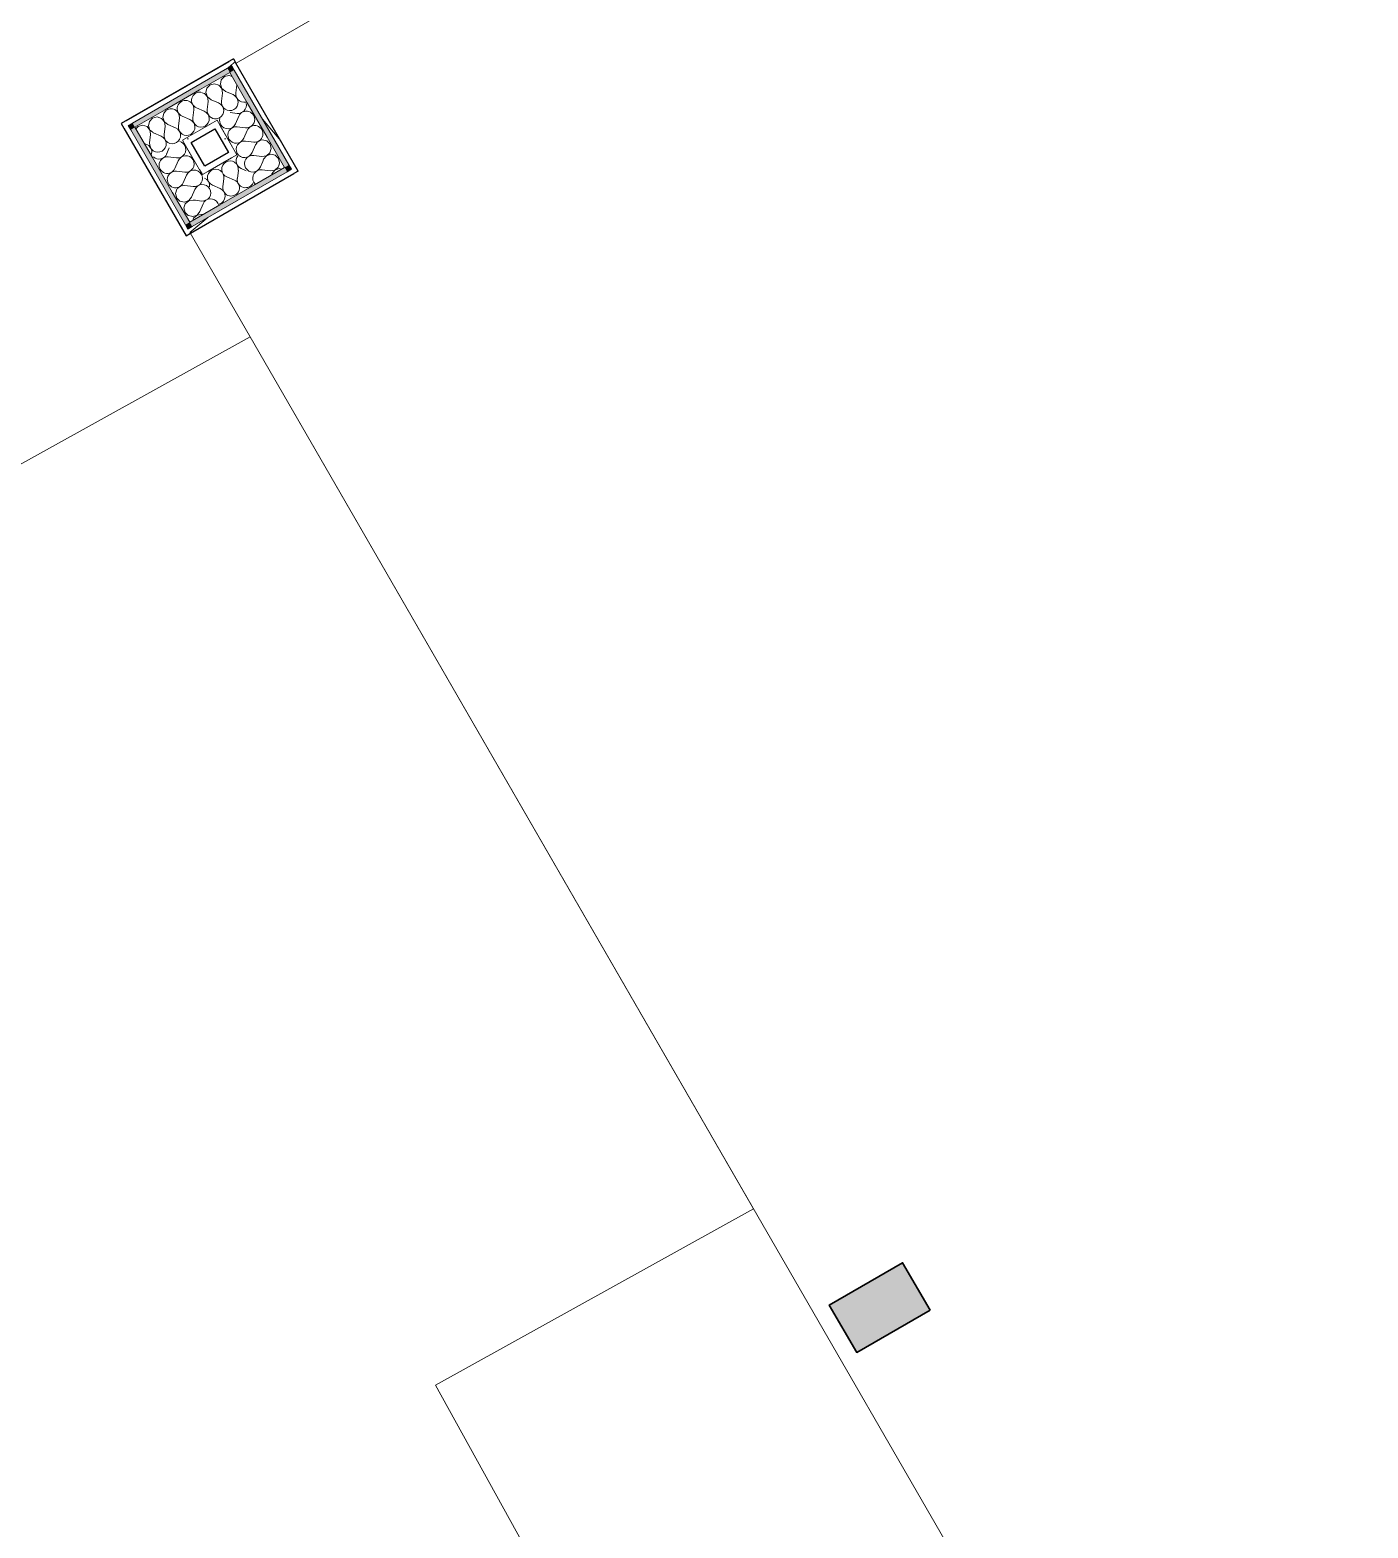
# Model space of a CAD drawing. Header units: inches. Extents: x -1094 to 3113, y -1192 to 2792.
# Drawn here: x 771.7 to 906.1, y 562.1 to 712.5 of the extents above; entities that cross this region are included whole.
import ezdxf

# ---------------------------------------------------------------- set-up
doc = ezdxf.new("R2010")
doc.units = ezdxf.units.IN
doc.header["$MEASUREMENT"] = 0
doc.linetypes.add('Wipeout_Contour', pattern=[39.370079, 0, -39.370079])
for name, color, linetype in [('L - SITE - SURFACES.3D', 7, 'Continuous'), ('New_A - PATIOS - STOOPS.3D', 7, 'Continuous'), ('New_A - WALLS - EXTERIOR.3D', 7, 'Continuous'), ('New_Cut Fills', 7, 'Continuous')]:
    doc.layers.add(name, color=color, linetype=linetype)
for name, color, linetype, lineweight in [('L - SITE - SURFACES.3D_Pen_No__121', 7, 'Continuous', 18), ('New_A - PATIOS - STOOPS.3D_Pen_No__3', 7, 'Continuous', 18), ('New_A - WALLS - EXTERIOR.3D_Pen_No__1', 7, 'Continuous', 35), ('New_A - WALLS - EXTERIOR.3D_Pen_No__144', 7, 'Continuous', 25), ('New_Cut Fills_Pen_No__131', 8, 'Continuous', 9), ('New_Skin Separator Lines_Pen_No__2', 7, 'Continuous', 9)]:
    doc.layers.add(name, color=color, linetype=linetype, lineweight=lineweight)
pattern_1 = [(220, (0, 0), (-2.18649, 2.605757), [])]
pattern_2 = [(45, (0, 0), (-1.8707707, 1.8707707), [0, -2.645669])]
pattern_3 = [(130, (0, 0), (2.605757, 2.18649), [])]
pattern_4 = [(310, (0, 0), (2.605757, 2.18649), [])]

# ---------------------------------------------------------------- blocks, each defined once
blk = doc.blocks.new('Slab_14', base_point=(107.02, 899.77))
at = {"layer": 'L - SITE - SURFACES.3D_Pen_No__121', "color": 7, "linetype": 'Continuous', "lineweight": 18, "flags": 128}
blk.add_lwpolyline([(834.27, 536.93), (812.46, 576.42), (844.39, 594.13), (793.86, 681.66), (763.59, 664.89), (751.72, 686.38), (751.72, 1035.01, 0.095351), (668.16, 1066.16, 0.104817), (563.21, 1061.73, 0.137274), (494.75, 1028.26, -0.312421), (419.6, 1015.82), (397.55, 1022.3, 0.174521), (229.17, 1004.48), (149.7, 963.24, 0.273901), (107.02, 899.77), (107.57, 774.08, 0.234274), (163.9, 659.66, -0.565529), (311.46, 568.63), (311.41, 535.5)], format="xyb", dxfattribs=at)
blk = doc.blocks.new('Slab_16', base_point=(781.61, 702.88))
at = {"layer": 'New_A - PATIOS - STOOPS.3D_Pen_No__3', "color": 7, "linetype": 'Continuous', "lineweight": 18, "flags": 128}
blk.add_lwpolyline([(781.61, 702.88), (1031.45, 847.13), (1163.45, 618.5), (913.61, 474.25)], close=True, dxfattribs=at)
blk = doc.blocks.new('*X175')
at = {"layer": 'New_Cut Fills_Pen_No__131', "color": 8, "linetype": 'Continuous', "lineweight": 9}
for p, q in [((792.04, 707.8), (791.74, 707.9)), ((792.52, 706.97), (792.43, 706.15)), ((791.32, 706.35), (791.37, 706.31)), ((791.37, 706.31), (792.14, 705.98)), ((792.33, 705.86), (792.14, 705.98)), ((792.49, 705.69), (792.33, 705.86)), ((792.43, 706.15), (792.43, 705.92)), ((792.43, 705.92), (792.5, 705.7)), ((792.6, 705.49), (792.49, 705.69)), ((792.5, 705.7), (792.62, 705.5)), ((792.64, 705.26), (792.6, 705.49)), ((792.62, 705.5), (792.79, 705.35)), ((791.05, 704.86), (790.95, 704.96)), ((790.96, 703.8), (791.1, 703.98)), ((790.99, 705.1), (790.99, 705.08)), ((790.99, 705.08), (791.05, 704.86)), ((791.05, 704.86), (791.18, 704.67)), ((791.15, 704.66), (791.05, 704.86)), ((791.1, 703.98), (791.18, 704.2)), ((791.2, 704.43), (791.15, 704.66)), ((791.18, 704.67), (791.35, 704.52)), ((791.18, 704.2), (791.2, 704.43)), ((791.35, 704.52), (791.56, 704.42)), ((791.56, 704.42), (791.78, 704.38)), ((791.78, 704.38), (792.01, 704.4)), ((792.01, 704.4), (792.23, 704.49)), ((792.23, 704.49), (792.41, 704.63)), ((792.41, 704.63), (792.54, 704.82)), ((792.54, 704.82), (792.62, 705.03)), ((792.62, 705.03), (792.64, 705.26)), ((792.79, 705.35), (793, 705.25)), ((793, 705.25), (793.23, 705.21)), ((793.23, 705.21), (793.46, 705.24)), ((793.46, 705.24), (793.51, 705.26)), ((790.58, 703.57), (790.78, 703.66)), ((790.78, 703.66), (790.96, 703.8))]:
    blk.add_line(p, q, dxfattribs=at)
blk = doc.blocks.new('*X176')
at = {"layer": 'New_Cut Fills_Pen_No__131', "color": 8, "linetype": 'Continuous', "lineweight": 9}
for p, q in [((782.48, 702.65), (782.38, 702.55)), ((783.22, 701.09), (783.48, 700.98)), ((783.67, 700.86), (783.48, 700.98)), ((783.86, 701.97), (783.76, 701.15)), ((783.76, 701.15), (783.77, 700.92)), ((783.77, 700.92), (783.84, 700.7)), ((783.86, 701.97), (783.81, 702.29)), ((784.04, 702.23), (784.15, 702.14)), ((784.15, 702.14), (784.92, 701.81)), ((785.12, 701.69), (784.92, 701.81)), ((785.27, 701.53), (785.12, 701.69)), ((785.21, 701.92), (785.21, 701.75)), ((785.21, 701.75), (785.28, 701.53)), ((785.38, 701.32), (785.27, 701.53)), ((785.28, 701.53), (785.4, 701.34)), ((785.42, 701.1), (785.38, 701.32)), ((785.4, 701.34), (785.58, 701.18)), ((785.41, 700.87), (785.42, 701.1)), ((785.58, 701.18), (785.78, 701.09)), ((785.78, 701.09), (786.01, 701.05)), ((786.01, 701.05), (786.24, 701.07)), ((786.24, 701.07), (786.45, 701.16)), ((786.45, 701.16), (786.63, 701.3)), ((786.63, 701.3), (786.77, 701.48)), ((786.77, 701.48), (786.77, 701.5)), ((783.83, 700.69), (783.67, 700.86)), ((783.94, 700.49), (783.83, 700.69)), ((783.84, 700.7), (783.96, 700.5)), ((783.91, 699.89), (783.96, 700.03)), ((783.98, 700.26), (783.94, 700.49)), ((783.96, 700.5), (784.13, 700.35)), ((783.96, 700.03), (783.98, 700.26)), ((784.13, 700.35), (784.34, 700.25)), ((784.34, 700.25), (784.57, 700.21)), ((784.57, 700.21), (784.8, 700.24)), ((784.8, 700.24), (785.01, 700.32)), ((785.01, 700.32), (785.19, 700.47)), ((785.19, 700.47), (785.33, 700.65)), ((785.33, 700.65), (785.41, 700.87))]:
    blk.add_line(p, q, dxfattribs=at)
blk = doc.blocks.new('*X177')
at = {"layer": 'New_Cut Fills_Pen_No__131', "color": 8, "linetype": 'Continuous', "lineweight": 9}
for p, q in [((789.84, 706.96), (789.52, 706.63)), ((790.28, 707.07), (789.84, 706.96)), ((790.71, 706.94), (790.28, 707.07)), ((791.01, 706.59), (790.71, 706.94)), ((790.96, 707.47), (790.87, 707.02)), ((790.87, 707.02), (791.02, 706.59)), ((791.28, 707.79), (790.96, 707.47)), ((791.72, 707.91), (791.28, 707.79)), ((791.74, 707.9), (791.72, 707.91)), ((789.27, 706.1), (788.92, 706.21)), ((789.57, 705.76), (789.27, 706.1)), ((789.52, 706.63), (789.42, 706.19)), ((789.42, 706.19), (789.57, 705.76)), ((789.64, 705.31), (789.57, 705.76)), ((789.57, 705.76), (789.93, 705.47)), ((789.93, 705.47), (790.69, 705.15)), ((791.08, 706.14), (790.98, 705.31)), ((791.08, 706.14), (791.01, 706.59)), ((791.02, 706.59), (791.32, 706.35)), ((789.64, 705.31), (789.6, 705.03)), ((790.89, 705.03), (790.69, 705.15)), ((790.95, 704.96), (790.89, 705.03)), ((790.98, 705.31), (790.99, 705.1)), ((790.45, 703.56), (790.57, 703.57)), ((790.57, 703.57), (790.58, 703.57))]:
    blk.add_line(p, q, dxfattribs=at)
blk = doc.blocks.new('*X178')
at = {"layer": 'New_Cut Fills_Pen_No__131', "color": 8, "linetype": 'Continuous', "lineweight": 9}
for p, q in [((788.19, 704.47), (788.1, 703.65)), ((788.48, 704.64), (789.25, 704.31)), ((789.6, 705.03), (789.54, 704.48)), ((786.36, 702.65), (786.36, 702.65)), ((786.75, 703.64), (786.65, 702.81)), ((787.04, 703.81), (787.81, 703.48))]:
    blk.add_line(p, q, dxfattribs=at)
for centre, start, end in [((787.37, 704.57), 353.1301, 246.8699), ((788.81, 705.41), 83.2419, 246.8699), ((785.92, 703.74), 353.1301, 131.6273), ((788.92, 703.55), 300, 66.8699), ((790.37, 704.38), 173.1301, 276.3241), ((786.04, 701.88), 352.9828, 66.8699), ((787.48, 702.71), 173.1301, 300), ((787.48, 702.71), 300, 66.8699), ((788.92, 703.55), 173.1301, 300)]:
    blk.add_arc(centre, 0.833, start, end, dxfattribs=at)
blk = doc.blocks.new('*X179')
at = {"layer": 'New_Cut Fills_Pen_No__131', "color": 8, "linetype": 'Continuous', "lineweight": 9}
for p, q in [((785.19, 704.13), (785.09, 703.69)), ((785.39, 704.34), (785.19, 704.13)), ((782.62, 702.79), (782.48, 702.65)), ((783.06, 702.91), (782.62, 702.79)), ((783.5, 702.77), (783.06, 702.91)), ((783.79, 702.42), (783.5, 702.77)), ((783.75, 703.3), (783.65, 702.86)), ((783.65, 702.86), (783.8, 702.43)), ((784.06, 703.63), (783.75, 703.3)), ((783.81, 702.29), (783.79, 702.42)), ((783.8, 702.43), (784.04, 702.23)), ((784.51, 703.74), (784.06, 703.63)), ((784.94, 703.6), (784.51, 703.74)), ((785.24, 703.26), (784.94, 703.6)), ((785.09, 703.69), (785.24, 703.26)), ((785.31, 702.81), (785.21, 701.98)), ((785.31, 702.81), (785.24, 703.26)), ((785.24, 703.26), (785.6, 702.97)), ((785.6, 702.97), (786.36, 702.65)), ((785.21, 701.98), (785.21, 701.92)), ((786.77, 701.5), (786.85, 701.7)), ((786.85, 701.7), (786.86, 701.79))]:
    blk.add_line(p, q, dxfattribs=at)
blk = doc.blocks.new('Wall_96', base_point=(792, 708.88))
at = {"color": 254, "linetype": 'Wipeout_Contour', "lineweight": 0, "ltscale": 3189.77734}
blk.add_wipeout([(792.18, 709.57), (792, 708.88), (792.43, 709.13)], dxfattribs=at).dxf.layer = 'New_Cut Fills'
at = {"color": 254, "linetype": 'Wipeout_Contour', "lineweight": 0, "ltscale": 3152.777888}
blk.add_wipeout([(781.61, 702.88), (780.92, 703.07), (781.17, 702.63)], dxfattribs=at).dxf.layer = 'New_Cut Fills'
at = {"color": 254, "linetype": 'Wipeout_Contour', "lineweight": 0, "ltscale": 3173.640244}
blk.add_wipeout([(790.53, 703.42), (790.31, 702.56), (790.85, 702.88)], dxfattribs=at).dxf.layer = 'New_Cut Fills'
at = {"color": 254, "linetype": 'Wipeout_Contour', "lineweight": 0, "ltscale": 3163.294926}
blk.add_wipeout([(787.92, 701.19), (787.07, 701.42), (787.38, 700.88)], dxfattribs=at).dxf.layer = 'New_Cut Fills'
at = {"layer": 'New_Cut Fills_Pen_No__131', "linetype": 'Continuous', "lineweight": 0, "true_color": 0x0f0f0f}
for points in [[(792, 708.88), (791.82, 708.2), (792.25, 708.45)], [(782.29, 702.7), (781.61, 702.88), (781.86, 702.45)]]:
    blk.add_hatch(color=250, dxfattribs=at).paths.add_polyline_path(points)
at = {"layer": 'New_Cut Fills_Pen_No__131', "linetype": 'Continuous', "lineweight": 9}
h = blk.add_hatch(dxfattribs=at)
h.set_pattern_fill('Wood___Siding___Cut_Fill', color=8, style=0, pattern_type=2)
h.set_pattern_definition(pattern_1)
h.paths.add_polyline_path([(792.18, 709.57), (792, 708.88), (792.43, 709.13)])
h = blk.add_hatch(dxfattribs=at)
h.set_pattern_fill('Wood___Siding___Cut_Fill', color=8, style=0, pattern_type=2)
h.set_pattern_definition(pattern_1)
h.paths.add_polyline_path([(781.61, 702.88), (780.92, 703.07), (781.17, 702.63)])
h = blk.add_hatch(dxfattribs=at)
h.set_pattern_fill('Gypsum_Board', color=8, style=0, pattern_type=2)
h.set_pattern_definition(pattern_2)
h.paths.add_polyline_path([(790.53, 703.42), (790.31, 702.56), (790.85, 702.88)])
h = blk.add_hatch(dxfattribs=at)
h.set_pattern_fill('Gypsum_Board', color=8, style=0, pattern_type=2)
h.set_pattern_definition(pattern_2)
h.paths.add_polyline_path([(787.92, 701.19), (787.07, 701.42), (787.38, 700.88)])
at = {"color": 254, "linetype": 'Wipeout_Contour', "lineweight": 0, "ltscale": 3182.069736}
blk.add_wipeout([(791.82, 708.2), (790.53, 703.42), (793.57, 705.17)], dxfattribs=at).dxf.layer = 'New_Cut Fills'
at = {"color": 254, "linetype": 'Wipeout_Contour', "lineweight": 0, "ltscale": 3156.798959}
blk.add_wipeout([(787.07, 701.42), (782.29, 702.7), (784.04, 699.67)], dxfattribs=at).dxf.layer = 'New_Cut Fills'
at = {"layer": 'New_A - WALLS - EXTERIOR.3D', "color": 7, "lineweight": 35}
for name in ['*X175', '*X176']:
    blk.add_blockref(name, (0, 0), dxfattribs=at)
at = {"color": 254, "linetype": 'Wipeout_Contour', "lineweight": 0, "ltscale": 3189.454062}
blk.add_wipeout([(791.75, 709.32), (792, 708.88), (792.18, 709.57)], dxfattribs=at).dxf.layer = 'New_Cut Fills'
at = {"layer": 'New_Cut Fills_Pen_No__131', "linetype": 'Continuous', "lineweight": 9}
h = blk.add_hatch(dxfattribs=at)
h.set_pattern_fill('Wood___Siding___Cut_Fill', color=8, style=0, pattern_type=2)
h.set_pattern_definition(pattern_1)
h.paths.add_polyline_path([(791.75, 709.32), (792, 708.88), (792.18, 709.57)])
at = {"color": 254, "linetype": 'Wipeout_Contour', "lineweight": 0, "ltscale": 4228.359033}
blk.add_wipeout([(781.61, 702.88), (792, 708.88), (791.75, 709.32), (781.36, 703.32)], dxfattribs=at).dxf.layer = 'New_Cut Fills'
at = {"layer": 'New_Cut Fills_Pen_No__131', "linetype": 'Continuous', "lineweight": 9}
h = blk.add_hatch(dxfattribs=at)
h.set_pattern_fill('Wood___Siding___Cut_Fill', color=8, style=0, pattern_type=2)
h.set_pattern_definition(pattern_1)
h.paths.add_polyline_path([(781.61, 702.88), (792, 708.88), (791.75, 709.32), (781.36, 703.32)])
at = {"layer": 'New_Cut Fills_Pen_No__131', "linetype": 'Continuous', "lineweight": 0, "true_color": 0x0f0f0f}
blk.add_hatch(color=250, dxfattribs=at).paths.add_polyline_path([(791.57, 708.63), (791.82, 708.2), (792, 708.88)])
at = {"layer": 'New_A - WALLS - EXTERIOR.3D_Pen_No__144', "color": 7, "linetype": 'Continuous', "lineweight": 25, "flags": 128}
blk.add_lwpolyline([(792.18, 709.57), (792.43, 709.13)], dxfattribs=at)
at = {"color": 254, "linetype": 'Wipeout_Contour', "lineweight": 0, "ltscale": 3153.068125}
blk.add_wipeout([(780.92, 703.07), (781.61, 702.88), (781.36, 703.32)], dxfattribs=at).dxf.layer = 'New_Cut Fills'
at = {"layer": 'New_Cut Fills_Pen_No__131', "linetype": 'Continuous', "lineweight": 0, "true_color": 0x0f0f0f}
for points in [[(782.04, 703.13), (782.29, 702.7), (791.82, 708.2), (791.57, 708.63)], [(781.61, 702.88), (782.29, 702.7), (782.04, 703.13)]]:
    blk.add_hatch(color=250, dxfattribs=at).paths.add_polyline_path(points)
at = {"layer": 'New_Cut Fills_Pen_No__131', "linetype": 'Continuous', "lineweight": 9}
h = blk.add_hatch(dxfattribs=at)
h.set_pattern_fill('Wood___Siding___Cut_Fill', color=8, style=0, pattern_type=2)
h.set_pattern_definition(pattern_1)
h.paths.add_polyline_path([(780.92, 703.07), (781.61, 702.88), (781.36, 703.32)])
at = {"layer": 'New_A - WALLS - EXTERIOR.3D_Pen_No__144', "color": 7, "linetype": 'Continuous', "lineweight": 25, "flags": 128}
blk.add_lwpolyline([(780.92, 703.07), (781.17, 702.63)], dxfattribs=at)
at = {"color": 254, "linetype": 'Wipeout_Contour', "lineweight": 0, "ltscale": 3173.216798}
blk.add_wipeout([(789.99, 703.11), (790.31, 702.56), (790.53, 703.42)], dxfattribs=at).dxf.layer = 'New_Cut Fills'
at = {"layer": 'New_Cut Fills_Pen_No__131', "linetype": 'Continuous', "lineweight": 9}
h = blk.add_hatch(dxfattribs=at)
h.set_pattern_fill('Gypsum_Board', color=8, style=0, pattern_type=2)
h.set_pattern_definition(pattern_2)
h.paths.add_polyline_path([(789.99, 703.11), (790.31, 702.56), (790.53, 703.42)])
at = {"color": 254, "linetype": 'Wipeout_Contour', "lineweight": 0, "ltscale": 4224.627392}
blk.add_wipeout([(787.92, 701.19), (790.31, 702.56), (789.99, 703.11), (787.61, 701.73)], dxfattribs=at).dxf.layer = 'New_Cut Fills'
at = {"layer": 'New_Cut Fills_Pen_No__131', "linetype": 'Continuous', "lineweight": 9}
h = blk.add_hatch(dxfattribs=at)
h.set_pattern_fill('Gypsum_Board', color=8, style=0, pattern_type=2)
h.set_pattern_definition(pattern_2)
h.paths.add_polyline_path([(787.92, 701.19), (790.31, 702.56), (789.99, 703.11), (787.61, 701.73)])
at = {"color": 254, "linetype": 'Wipeout_Contour', "lineweight": 0, "ltscale": 3179.417766}
blk.add_wipeout([(788.78, 706.45), (790.53, 703.42), (791.82, 708.2)], dxfattribs=at).dxf.layer = 'New_Cut Fills'
at = {"color": 254, "linetype": 'Wipeout_Contour', "lineweight": 0, "ltscale": 3163.730581}
blk.add_wipeout([(787.07, 701.42), (787.92, 701.19), (787.61, 701.73)], dxfattribs=at).dxf.layer = 'New_Cut Fills'
at = {"layer": 'New_Cut Fills_Pen_No__131', "linetype": 'Continuous', "lineweight": 9}
h = blk.add_hatch(dxfattribs=at)
h.set_pattern_fill('Gypsum_Board', color=8, style=0, pattern_type=2)
h.set_pattern_definition(pattern_2)
h.paths.add_polyline_path([(787.07, 701.42), (787.92, 701.19), (787.61, 701.73)])
at = {"layer": 'New_Skin Separator Lines_Pen_No__2', "color": 7, "linetype": 'Continuous', "lineweight": 9}
for p, q in [((792, 708.88), (791.57, 708.63)), ((792.25, 708.45), (792, 708.88)), ((793.57, 705.17), (791.82, 708.2))]:
    blk.add_line(p, q, dxfattribs=at)
at = {"layer": 'New_A - WALLS - EXTERIOR.3D', "color": 7, "lineweight": 35}
blk.add_blockref('*X177', (0, 0), dxfattribs=at)
at = {"color": 254, "linetype": 'Wipeout_Contour', "lineweight": 0, "ltscale": 4226.306982}
blk.add_wipeout([(787.07, 701.42), (790.53, 703.42), (788.78, 706.45), (785.32, 704.45)], dxfattribs=at).dxf.layer = 'New_Cut Fills'
at = {"layer": 'New_A - WALLS - EXTERIOR.3D_Pen_No__144', "color": 7, "linetype": 'Continuous', "lineweight": 25, "flags": 128}
blk.add_lwpolyline([(787.92, 701.19), (790.31, 702.56)], dxfattribs=at)
at = {"layer": 'New_Skin Separator Lines_Pen_No__2', "color": 7, "linetype": 'Continuous', "lineweight": 9}
for p, q in [((791.82, 708.2), (788.78, 706.45)), ((790.85, 702.88), (790.53, 703.42))]:
    blk.add_line(p, q, dxfattribs=at)
at = {"layer": 'New_A - WALLS - EXTERIOR.3D', "color": 7, "lineweight": 35}
blk.add_blockref('*X178', (0, 0), dxfattribs=at)
at = {"color": 254, "linetype": 'Wipeout_Contour', "lineweight": 0, "ltscale": 3160.638802}
blk.add_wipeout([(782.29, 702.7), (787.07, 701.42), (785.32, 704.45)], dxfattribs=at).dxf.layer = 'New_Cut Fills'
at = {"layer": 'New_A - WALLS - EXTERIOR.3D_Pen_No__144', "color": 7, "linetype": 'Continuous', "lineweight": 25, "flags": 128}
blk.add_lwpolyline([(792.18, 709.57), (780.92, 703.07)], dxfattribs=at)
at = {"layer": 'New_Skin Separator Lines_Pen_No__2', "color": 7, "linetype": 'Continuous', "lineweight": 9}
for p, q in [((791.57, 708.63), (782.04, 703.13)), ((788.78, 706.45), (785.32, 704.45)), ((785.32, 704.45), (782.29, 702.7)), ((782.04, 703.13), (781.61, 702.88)), ((781.61, 702.88), (781.86, 702.45)), ((782.29, 702.7), (784.04, 699.67)), ((787.07, 701.42), (790.53, 703.42)), ((787.07, 701.42), (787.38, 700.88))]:
    blk.add_line(p, q, dxfattribs=at)
at = {"layer": 'New_A - WALLS - EXTERIOR.3D', "color": 7, "lineweight": 35}
blk.add_blockref('*X179', (0, 0), dxfattribs=at)
blk = doc.blocks.new('*X181')
at = {"layer": 'New_Cut Fills_Pen_No__131', "color": 8, "linetype": 'Continuous', "lineweight": 9}
for p, q in [((792.69, 699.91), (792.7, 699.89)), ((792.7, 699.89), (792.89, 699.76)), ((792.89, 699.76), (793.1, 699.68)), ((793.1, 699.68), (793.33, 699.66)), ((793.42, 699.51), (793.32, 699.3)), ((793.33, 699.66), (793.51, 699.69)), ((793.57, 699.68), (793.42, 699.51)), ((793.32, 699.3), (793.28, 699.07)), ((793.28, 699.07), (793.31, 698.84)), ((793.31, 698.84), (793.4, 698.63)), ((793.4, 698.63), (793.54, 698.45)), ((793.54, 698.45), (793.72, 698.31)), ((793.72, 698.31), (793.94, 698.23)), ((793.94, 698.23), (794.17, 698.21)), ((794.25, 698.06), (794.16, 697.85)), ((794.17, 698.21), (794.39, 698.26)), ((794.41, 698.23), (794.25, 698.06)), ((794.39, 698.26), (794.6, 698.36)), ((794.6, 698.36), (794.41, 698.23)), ((794.6, 698.36), (794.76, 698.52)), ((794.82, 698.43), (794.6, 698.36)), ((794.76, 698.52), (794.88, 698.72)), ((795.05, 698.43), (794.82, 698.43)), ((795.12, 699.26), (794.88, 698.72)), ((795.88, 698.33), (795.05, 698.43)), ((795.88, 698.33), (796.33, 698.4)), ((796.04, 698.04), (795.99, 697.91)), ((796.33, 698.4), (796.04, 698.04)), ((796.33, 698.4), (796.67, 698.7)), ((796.76, 698.55), (796.33, 698.4)), ((796.67, 698.7), (796.72, 698.83)), ((797, 698.49), (796.76, 698.55)), ((794.16, 697.85), (794.12, 697.63)), ((794.12, 697.63), (794.14, 697.4)), ((794.14, 697.4), (794.23, 697.19)), ((794.23, 697.19), (794.37, 697)), ((794.37, 697), (794.39, 696.99))]:
    blk.add_line(p, q, dxfattribs=at)
blk = doc.blocks.new('*X182')
at = {"layer": 'New_Cut Fills_Pen_No__131', "color": 8, "linetype": 'Continuous', "lineweight": 9}
for p, q in [((794.38, 700.93), (794.05, 700.16)), ((794.51, 701.1), (794.38, 700.93)), ((795.54, 701.34), (795.1, 701.43)), ((795.87, 701.02), (795.54, 701.34)), ((795.98, 700.58), (795.87, 701.02)), ((792.62, 700), (792.69, 699.91)), ((793.51, 699.69), (793.56, 699.7)), ((793.56, 699.7), (793.76, 699.81)), ((793.77, 699.8), (793.57, 699.68)), ((793.57, 699.68), (793.57, 699.68)), ((793.76, 699.81), (793.93, 699.97)), ((793.99, 699.87), (793.77, 699.8)), ((793.93, 699.97), (794.05, 700.16)), ((794.22, 699.87), (793.99, 699.87)), ((795.04, 699.77), (794.22, 699.87)), ((795.04, 699.77), (795.49, 699.85)), ((795.21, 699.49), (795.12, 699.26)), ((795.5, 699.84), (795.21, 699.49)), ((795.49, 699.85), (795.84, 700.14)), ((795.93, 699.99), (795.5, 699.84)), ((795.84, 700.14), (795.98, 700.58)), ((796.37, 699.89), (795.93, 699.99)), ((796.7, 699.57), (796.37, 699.89)), ((796.81, 699.13), (796.7, 699.57)), ((796.72, 698.83), (796.81, 699.13))]:
    blk.add_line(p, q, dxfattribs=at)
blk = doc.blocks.new('*X183')
at = {"layer": 'New_Cut Fills_Pen_No__131', "color": 8, "linetype": 'Continuous', "lineweight": 9}
for p, q in [((792.54, 704.1), (791.86, 704.19)), ((792.71, 703.82), (792.38, 703.05)), ((793.38, 702.66), (792.55, 702.76)), ((793.54, 702.37), (793.22, 701.61)), ((794.21, 701.22), (793.38, 701.32))]:
    blk.add_line(p, q, dxfattribs=at)
for centre, start, end in [((792.64, 704.93), 263.1301, 12.1488), ((793.48, 703.49), 263.1301, 156.8699), ((791.62, 703.38), 166.0958, 210), ((791.62, 703.38), 210, 336.8699), ((792.45, 701.93), 83.1301, 210), ((794.31, 702.04), 263.1301, 156.8699), ((792.45, 701.93), 210, 336.8699), ((793.28, 700.49), 83.1301, 210), ((795.14, 700.6), 93.3103, 146.6897), ((793.28, 700.49), 210, 216.1164)]:
    blk.add_arc(centre, 0.833, start, end, dxfattribs=at)
blk = doc.blocks.new('Wall_97', base_point=(792, 708.88))
at = {"color": 254, "linetype": 'Wipeout_Contour', "lineweight": 0, "ltscale": 3171.182697}
blk.add_wipeout([(792.53, 699.95), (791.68, 700.18), (791.99, 699.64)], dxfattribs=at).dxf.layer = 'New_Cut Fills'
at = {"color": 254, "linetype": 'Wipeout_Contour', "lineweight": 0, "ltscale": 3181.990635}
blk.add_wipeout([(798.68, 698.31), (798, 698.49), (798.25, 698.06)], dxfattribs=at).dxf.layer = 'New_Cut Fills'
at = {"layer": 'New_Cut Fills_Pen_No__131', "linetype": 'Continuous', "lineweight": 9}
h = blk.add_hatch(dxfattribs=at)
h.set_pattern_fill('Gypsum_Board', color=8, style=0, pattern_type=2)
h.set_pattern_definition(pattern_2)
h.paths.add_polyline_path([(792.53, 699.95), (791.68, 700.18), (791.99, 699.64)])
at = {"layer": 'New_Cut Fills_Pen_No__131', "linetype": 'Continuous', "lineweight": 0, "true_color": 0x0f0f0f}
blk.add_hatch(color=250, dxfattribs=at).paths.add_polyline_path([(798, 698.49), (797.32, 698.67), (797.57, 698.24)])
at = {"layer": 'New_Cut Fills_Pen_No__131', "linetype": 'Continuous', "lineweight": 9}
h = blk.add_hatch(dxfattribs=at)
h.set_pattern_fill('Wood___Siding___Cut_Fill', color=8, style=0, pattern_type=2)
h.set_pattern_definition(pattern_3)
h.paths.add_polyline_path([(798.68, 698.31), (798, 698.49), (798.25, 698.06)])
at = {"color": 254, "linetype": 'Wipeout_Contour', "lineweight": 0, "ltscale": 3174.336607}
blk.add_wipeout([(797.32, 698.67), (792.53, 699.95), (794.28, 696.92)], dxfattribs=at).dxf.layer = 'New_Cut Fills'
at = {"layer": 'New_A - WALLS - EXTERIOR.3D', "color": 7, "lineweight": 35}
blk.add_blockref('*X181', (0, 0), dxfattribs=at)
at = {"color": 254, "linetype": 'Wipeout_Contour', "lineweight": 0, "ltscale": 3182.274562}
blk.add_wipeout([(798, 698.49), (798.68, 698.31), (798.43, 698.74)], dxfattribs=at).dxf.layer = 'New_Cut Fills'
at = {"layer": 'New_Cut Fills_Pen_No__131', "linetype": 'Continuous', "lineweight": 9}
h = blk.add_hatch(dxfattribs=at)
h.set_pattern_fill('Wood___Siding___Cut_Fill', color=8, style=0, pattern_type=2)
h.set_pattern_definition(pattern_3)
h.paths.add_polyline_path([(798, 698.49), (798.68, 698.31), (798.43, 698.74)])
at = {"color": 254, "linetype": 'Wipeout_Contour', "lineweight": 0, "ltscale": 4247.825852}
blk.add_wipeout([(792, 708.88), (798, 698.49), (798.43, 698.74), (792.43, 709.13)], dxfattribs=at).dxf.layer = 'New_Cut Fills'
at = {"layer": 'New_Cut Fills_Pen_No__131', "linetype": 'Continuous', "lineweight": 0, "true_color": 0x0f0f0f}
for points in [[(791.82, 708.2), (797.32, 698.67), (797.75, 698.92), (792.25, 708.45)], [(797.32, 698.67), (798, 698.49), (797.75, 698.92)]]:
    blk.add_hatch(color=250, dxfattribs=at).paths.add_polyline_path(points)
at = {"layer": 'New_Cut Fills_Pen_No__131', "linetype": 'Continuous', "lineweight": 9}
h = blk.add_hatch(dxfattribs=at)
h.set_pattern_fill('Wood___Siding___Cut_Fill', color=8, style=0, pattern_type=2)
h.set_pattern_definition(pattern_3)
h.paths.add_polyline_path([(792, 708.88), (798, 698.49), (798.43, 698.74), (792.43, 709.13)])
at = {"layer": 'New_A - WALLS - EXTERIOR.3D_Pen_No__144', "color": 7, "linetype": 'Continuous', "lineweight": 25, "flags": 128}
blk.add_lwpolyline([(798.68, 698.31), (798.25, 698.06)], dxfattribs=at)
at = {"layer": 'New_Skin Separator Lines_Pen_No__2', "color": 7, "linetype": 'Continuous', "lineweight": 9}
blk.add_line((792.25, 708.45), (792, 708.88), dxfattribs=at)
at = {"color": 254, "linetype": 'Wipeout_Contour', "lineweight": 0, "ltscale": 3171.616282}
blk.add_wipeout([(792.22, 700.5), (791.68, 700.18), (792.53, 699.95)], dxfattribs=at).dxf.layer = 'New_Cut Fills'
at = {"layer": 'New_Cut Fills_Pen_No__131', "linetype": 'Continuous', "lineweight": 9}
h = blk.add_hatch(dxfattribs=at)
h.set_pattern_fill('Gypsum_Board', color=8, style=0, pattern_type=2)
h.set_pattern_definition(pattern_2)
h.paths.add_polyline_path([(792.22, 700.5), (791.68, 700.18), (792.53, 699.95)])
at = {"color": 254, "linetype": 'Wipeout_Contour', "lineweight": 0, "ltscale": 4229.882831}
blk.add_wipeout([(790.31, 702.56), (791.68, 700.18), (792.22, 700.5), (790.85, 702.88)], dxfattribs=at).dxf.layer = 'New_Cut Fills'
at = {"layer": 'New_Cut Fills_Pen_No__131', "linetype": 'Continuous', "lineweight": 9}
h = blk.add_hatch(dxfattribs=at)
h.set_pattern_fill('Gypsum_Board', color=8, style=0, pattern_type=2)
h.set_pattern_definition(pattern_2)
h.paths.add_polyline_path([(790.31, 702.56), (791.68, 700.18), (792.22, 700.5), (790.85, 702.88)])
at = {"color": 254, "linetype": 'Wipeout_Contour', "lineweight": 0, "ltscale": 3178.153071}
blk.add_wipeout([(795.57, 701.7), (792.53, 699.95), (797.32, 698.67)], dxfattribs=at).dxf.layer = 'New_Cut Fills'
at = {"layer": 'New_Skin Separator Lines_Pen_No__2', "color": 7, "linetype": 'Continuous', "lineweight": 9}
for p, q in [((794.28, 696.92), (797.32, 698.67)), ((797.57, 698.24), (798, 698.49)), ((798, 698.49), (797.75, 698.92))]:
    blk.add_line(p, q, dxfattribs=at)
at = {"layer": 'New_A - WALLS - EXTERIOR.3D', "color": 7, "lineweight": 35}
blk.add_blockref('*X182', (0, 0), dxfattribs=at)
at = {"color": 254, "linetype": 'Wipeout_Contour', "lineweight": 0, "ltscale": 4237.968178}
blk.add_wipeout([(790.53, 703.42), (792.53, 699.95), (795.57, 701.7), (793.57, 705.17)], dxfattribs=at).dxf.layer = 'New_Cut Fills'
at = {"layer": 'New_A - WALLS - EXTERIOR.3D_Pen_No__144', "color": 7, "linetype": 'Continuous', "lineweight": 25, "flags": 128}
for points in [[(798.68, 698.31), (792.43, 709.13)], [(790.31, 702.56), (791.68, 700.18)]]:
    blk.add_lwpolyline(points, dxfattribs=at)
at = {"layer": 'New_Skin Separator Lines_Pen_No__2', "color": 7, "linetype": 'Continuous', "lineweight": 9}
for p, q in [((797.75, 698.92), (792.25, 708.45)), ((793.57, 705.17), (791.82, 708.2)), ((795.57, 701.7), (793.57, 705.17)), ((790.85, 702.88), (790.53, 703.42)), ((790.85, 702.88), (792.53, 699.95)), ((797.32, 698.67), (795.57, 701.7)), ((791.99, 699.64), (792.53, 699.95))]:
    blk.add_line(p, q, dxfattribs=at)
at = {"layer": 'New_A - WALLS - EXTERIOR.3D', "color": 7, "lineweight": 35}
blk.add_blockref('*X183', (0, 0), dxfattribs=at)
blk = doc.blocks.new('*X185')
at = {"layer": 'New_Cut Fills_Pen_No__131', "color": 8, "linetype": 'Continuous', "lineweight": 9}
for p, q in [((789.02, 696.96), (788.79, 696.92)), ((788.81, 696.98), (788.93, 697.11)), ((788.93, 697.11), (789.03, 697.32)), ((789.24, 696.94), (789.02, 696.96)), ((789.04, 697.78), (789.03, 697.8)), ((789.03, 697.32), (789.06, 697.55)), ((789.06, 697.55), (789.04, 697.78)), ((789.46, 696.86), (789.24, 696.94)), ((789.65, 696.73), (789.46, 696.86)), ((789.79, 696.55), (789.65, 696.73)), ((789.87, 696.33), (789.79, 696.55)), ((788.38, 695.37), (788.97, 695.3)), ((788.8, 694.25), (789.13, 695.01)), ((788.97, 695.3), (789.2, 695.31)), ((789.25, 695.21), (789.13, 695.01)), ((789.2, 695.31), (789.42, 695.37)), ((789.42, 695.37), (789.25, 695.21)), ((789.42, 695.37), (789.61, 695.5)), ((789.62, 695.47), (789.42, 695.37)), ((789.61, 695.5), (789.76, 695.67)), ((789.85, 695.52), (789.62, 695.47)), ((789.76, 695.67), (789.86, 695.88)), ((790.08, 695.5), (789.85, 695.52)), ((789.86, 695.88), (789.9, 696.1)), ((789.9, 696.1), (789.87, 696.33)), ((790.29, 695.42), (790.08, 695.5)), ((790.48, 695.28), (790.29, 695.42)), ((790.62, 695.1), (790.48, 695.28)), ((790.71, 694.89), (790.62, 695.1)), ((790.71, 694.86), (790.71, 694.89)), ((787.95, 693.77), (788.09, 693.74)), ((788.09, 693.74), (788.52, 693.89)), ((788.18, 693.59), (788.1, 693.35)), ((788.52, 693.89), (788.18, 693.59)), ((788.52, 693.89), (788.8, 694.25)), ((788.97, 693.96), (788.52, 693.89)), ((788.97, 693.96), (789.12, 693.94))]:
    blk.add_line(p, q, dxfattribs=at)
blk = doc.blocks.new('*X186')
at = {"layer": 'New_Cut Fills_Pen_No__131', "color": 8, "linetype": 'Continuous', "lineweight": 9}
for p, q in [((785.47, 700.02), (785.74, 700.65)), ((785.64, 699.73), (786.47, 699.63)), ((786.3, 698.58), (786.63, 699.34)), ((786.47, 698.29), (787.3, 698.19)), ((787.14, 697.13), (787.47, 697.9))]:
    blk.add_line(p, q, dxfattribs=at)
for centre, start, end in [((786.57, 700.46), 30, 73.9042), ((784.71, 700.35), 227.8512, 336.8699), ((785.54, 698.9), 83.1301, 336.8699), ((786.57, 700.46), 263.1301, 30), ((787.4, 699.02), 30, 156.8699), ((787.4, 699.02), 263.1301, 30), ((786.37, 697.46), 83.1301, 336.8699), ((788.23, 697.57), 30, 156.8699), ((788.23, 697.57), 23.8836, 30), ((787.21, 696.02), 93.3103, 146.6897)]:
    blk.add_arc(centre, 0.833, start, end, dxfattribs=at)
blk = doc.blocks.new('*X187')
at = {"layer": 'New_Cut Fills_Pen_No__131', "color": 8, "linetype": 'Continuous', "lineweight": 9}
for p, q in [((789.03, 697.8), (788.99, 697.91)), ((786.51, 696.48), (786.37, 696.04)), ((787.3, 696.85), (787.09, 696.81)), ((787.3, 696.85), (788.13, 696.75)), ((787.97, 695.69), (788.3, 696.46)), ((788.13, 696.75), (788.36, 696.75)), ((788.42, 696.65), (788.3, 696.46)), ((788.36, 696.75), (788.58, 696.82)), ((788.59, 696.81), (788.42, 696.65)), ((788.58, 696.82), (788.78, 696.94)), ((788.79, 696.92), (788.59, 696.81)), ((788.78, 696.94), (788.81, 696.98)), ((788.79, 696.92), (788.79, 696.92)), ((786.37, 696.04), (786.48, 695.6)), ((786.48, 695.6), (786.81, 695.28)), ((786.81, 695.28), (787.26, 695.19)), ((787.34, 695.03), (787.21, 694.6)), ((787.26, 695.19), (787.69, 695.34)), ((787.69, 695.33), (787.34, 695.03)), ((787.69, 695.34), (787.97, 695.69)), ((788.14, 695.4), (787.69, 695.33)), ((788.14, 695.4), (788.38, 695.37)), ((787.21, 694.6), (787.32, 694.16)), ((787.32, 694.16), (787.64, 693.84)), ((787.64, 693.84), (787.95, 693.77))]:
    blk.add_line(p, q, dxfattribs=at)
blk = doc.blocks.new('Wall_98', base_point=(781.61, 702.88))
at = {"color": 254, "linetype": 'Wipeout_Contour', "lineweight": 0, "ltscale": 3161.690452}
blk.add_wipeout([(789.3, 698.81), (789.07, 697.95), (789.61, 698.27)], dxfattribs=at).dxf.layer = 'New_Cut Fills'
at = {"color": 254, "linetype": 'Wipeout_Contour', "lineweight": 0, "ltscale": 3145.518495}
blk.add_wipeout([(787.61, 692.49), (787.42, 691.81), (787.86, 692.06)], dxfattribs=at).dxf.layer = 'New_Cut Fills'
at = {"layer": 'New_Cut Fills_Pen_No__131', "linetype": 'Continuous', "lineweight": 9}
h = blk.add_hatch(dxfattribs=at)
h.set_pattern_fill('Gypsum_Board', color=8, style=0, pattern_type=2)
h.set_pattern_definition(pattern_2)
h.paths.add_polyline_path([(789.3, 698.81), (789.07, 697.95), (789.61, 698.27)])
h = blk.add_hatch(dxfattribs=at)
h.set_pattern_fill('Wood___Siding___Cut_Fill', color=8, style=0, pattern_type=2)
h.set_pattern_definition(pattern_4)
h.paths.add_polyline_path([(787.61, 692.49), (787.42, 691.81), (787.86, 692.06)])
at = {"layer": 'New_Cut Fills_Pen_No__131', "linetype": 'Continuous', "lineweight": 0, "true_color": 0x0f0f0f}
blk.add_hatch(color=250, dxfattribs=at).paths.add_polyline_path([(787.79, 693.17), (787.61, 692.49), (788.04, 692.74)])
at = {"color": 254, "linetype": 'Wipeout_Contour', "lineweight": 0, "ltscale": 3155.524087}
blk.add_wipeout([(789.07, 697.95), (787.79, 693.17), (790.82, 694.92)], dxfattribs=at).dxf.layer = 'New_Cut Fills'
at = {"layer": 'New_A - WALLS - EXTERIOR.3D', "color": 7, "lineweight": 35}
blk.add_blockref('*X185', (0, 0), dxfattribs=at)
at = {"color": 254, "linetype": 'Wipeout_Contour', "lineweight": 0, "ltscale": 4198.844077}
blk.add_wipeout([(781.61, 702.88), (781.17, 702.63), (787.17, 692.24), (787.61, 692.49)], dxfattribs=at).dxf.layer = 'New_Cut Fills'
at = {"layer": 'New_Cut Fills_Pen_No__131', "linetype": 'Continuous', "lineweight": 9}
h = blk.add_hatch(dxfattribs=at)
h.set_pattern_fill('Wood___Siding___Cut_Fill', color=8, style=0, pattern_type=2)
h.set_pattern_definition(pattern_4)
h.paths.add_polyline_path([(781.61, 702.88), (781.17, 702.63), (787.17, 692.24), (787.61, 692.49)])
at = {"layer": 'New_Skin Separator Lines_Pen_No__2', "color": 7, "linetype": 'Continuous', "lineweight": 9}
blk.add_line((781.61, 702.88), (781.86, 702.45), dxfattribs=at)
at = {"color": 254, "linetype": 'Wipeout_Contour', "lineweight": 0, "ltscale": 3145.186978}
blk.add_wipeout([(787.17, 692.24), (787.42, 691.81), (787.61, 692.49)], dxfattribs=at).dxf.layer = 'New_Cut Fills'
at = {"layer": 'New_Cut Fills_Pen_No__131', "linetype": 'Continuous', "lineweight": 0, "true_color": 0x0f0f0f}
for points in [[(787.79, 693.17), (782.29, 702.7), (781.86, 702.45), (787.36, 692.92)], [(787.36, 692.92), (787.61, 692.49), (787.79, 693.17)]]:
    blk.add_hatch(color=250, dxfattribs=at).paths.add_polyline_path(points)
at = {"layer": 'New_Cut Fills_Pen_No__131', "linetype": 'Continuous', "lineweight": 9}
h = blk.add_hatch(dxfattribs=at)
h.set_pattern_fill('Wood___Siding___Cut_Fill', color=8, style=0, pattern_type=2)
h.set_pattern_definition(pattern_4)
h.paths.add_polyline_path([(787.17, 692.24), (787.42, 691.81), (787.61, 692.49)])
at = {"layer": 'New_A - WALLS - EXTERIOR.3D_Pen_No__144', "color": 7, "linetype": 'Continuous', "lineweight": 25, "flags": 128}
blk.add_lwpolyline([(787.42, 691.81), (787.86, 692.06)], dxfattribs=at)
at = {"color": 254, "linetype": 'Wipeout_Contour', "lineweight": 0, "ltscale": 4216.657607}
blk.add_wipeout([(789.3, 698.81), (787.92, 701.19), (787.38, 700.88), (788.76, 698.5)], dxfattribs=at).dxf.layer = 'New_Cut Fills'
at = {"layer": 'New_Cut Fills_Pen_No__131', "linetype": 'Continuous', "lineweight": 9}
h = blk.add_hatch(dxfattribs=at)
h.set_pattern_fill('Gypsum_Board', color=8, style=0, pattern_type=2)
h.set_pattern_definition(pattern_2)
h.paths.add_polyline_path([(789.3, 698.81), (787.92, 701.19), (787.38, 700.88), (788.76, 698.5)])
at = {"color": 254, "linetype": 'Wipeout_Contour', "lineweight": 0, "ltscale": 3161.264414}
blk.add_wipeout([(788.76, 698.5), (789.07, 697.95), (789.3, 698.81)], dxfattribs=at).dxf.layer = 'New_Cut Fills'
at = {"layer": 'New_Cut Fills_Pen_No__131', "linetype": 'Continuous', "lineweight": 9}
h = blk.add_hatch(dxfattribs=at)
h.set_pattern_fill('Gypsum_Board', color=8, style=0, pattern_type=2)
h.set_pattern_definition(pattern_2)
h.paths.add_polyline_path([(788.76, 698.5), (789.07, 697.95), (789.3, 698.81)])
at = {"color": 254, "linetype": 'Wipeout_Contour', "lineweight": 0, "ltscale": 4208.578744}
blk.add_wipeout([(789.07, 697.95), (787.07, 701.42), (784.04, 699.67), (786.04, 696.2)], dxfattribs=at).dxf.layer = 'New_Cut Fills'
at = {"layer": 'New_A - WALLS - EXTERIOR.3D_Pen_No__144', "color": 7, "linetype": 'Continuous', "lineweight": 25, "flags": 128}
blk.add_lwpolyline([(789.3, 698.81), (787.92, 701.19)], dxfattribs=at)
at = {"layer": 'New_Skin Separator Lines_Pen_No__2', "color": 7, "linetype": 'Continuous', "lineweight": 9}
for p, q in [((782.29, 702.7), (784.04, 699.67)), ((787.07, 701.42), (787.38, 700.88))]:
    blk.add_line(p, q, dxfattribs=at)
at = {"layer": 'New_A - WALLS - EXTERIOR.3D', "color": 7, "lineweight": 35}
blk.add_blockref('*X186', (0, 0), dxfattribs=at)
at = {"color": 254, "linetype": 'Wipeout_Contour', "lineweight": 0, "ltscale": 3152.84758}
blk.add_wipeout([(786.04, 696.2), (787.79, 693.17), (789.07, 697.95)], dxfattribs=at).dxf.layer = 'New_Cut Fills'
at = {"layer": 'New_A - WALLS - EXTERIOR.3D_Pen_No__144', "color": 7, "linetype": 'Continuous', "lineweight": 25, "flags": 128}
blk.add_lwpolyline([(781.17, 702.63), (787.42, 691.81)], dxfattribs=at)
at = {"layer": 'New_Skin Separator Lines_Pen_No__2', "color": 7, "linetype": 'Continuous', "lineweight": 9}
for p, q in [((781.86, 702.45), (787.36, 692.92)), ((784.04, 699.67), (786.04, 696.2)), ((789.07, 697.95), (787.38, 700.88)), ((789.07, 697.95), (789.61, 698.27)), ((786.04, 696.2), (787.79, 693.17)), ((787.79, 693.17), (790.82, 694.92)), ((787.36, 692.92), (787.61, 692.49)), ((787.61, 692.49), (788.04, 692.74))]:
    blk.add_line(p, q, dxfattribs=at)
at = {"layer": 'New_A - WALLS - EXTERIOR.3D', "color": 7, "lineweight": 35}
blk.add_blockref('*X187', (0, 0), dxfattribs=at)
blk = doc.blocks.new('*X189')
at = {"layer": 'New_Cut Fills_Pen_No__131', "color": 8, "linetype": 'Continuous', "lineweight": 9}
for p, q in [((792.57, 697.57), (792.67, 698.39)), ((793.46, 698.34), (792.96, 698.56)), ((789.78, 696.73), (789.78, 696.73)), ((790.83, 696.57), (790.07, 696.89)), ((791.12, 696.73), (791.22, 697.56)), ((792.28, 697.4), (791.51, 697.73))]:
    blk.add_line(p, q, dxfattribs=at)
for centre, start, end in [((793.28, 699.33), 143.6758, 246.8699), ((790.4, 697.66), 120, 246.8699), ((790.4, 697.66), 353.1301, 120), ((791.84, 698.49), 120, 246.8699), ((791.84, 698.49), 353.1301, 120), ((788.95, 696.83), 353.1301, 67.017), ((790.51, 695.8), 288.3728, 66.8699), ((791.95, 696.63), 173.1301, 66.8699), ((793.39, 697.47), 173.1301, 336.7582)]:
    blk.add_arc(centre, 0.833, start, end, dxfattribs=at)
blk = doc.blocks.new('Wall_99', base_point=(798, 698.49))
at = {"color": 254, "linetype": 'Wipeout_Contour', "lineweight": 0, "ltscale": 4218.323482}
blk.add_wipeout([(798, 698.49), (787.61, 692.49), (787.86, 692.06), (798.25, 698.06)], dxfattribs=at).dxf.layer = 'New_Cut Fills'
at = {"layer": 'New_Cut Fills_Pen_No__131', "linetype": 'Continuous', "lineweight": 9}
h = blk.add_hatch(dxfattribs=at)
h.set_pattern_fill('Wood___Siding___Cut_Fill', color=8, style=0, pattern_type=2)
h.set_pattern_definition([(40, (0, 0), (-2.18649, 2.605757), [])])
h.paths.add_polyline_path([(798, 698.49), (787.61, 692.49), (787.86, 692.06), (798.25, 698.06)])
at = {"layer": 'New_Cut Fills_Pen_No__131', "linetype": 'Continuous', "lineweight": 0, "true_color": 0x0f0f0f}
blk.add_hatch(color=250, dxfattribs=at).paths.add_polyline_path([(797.32, 698.67), (787.79, 693.17), (788.04, 692.74), (797.57, 698.24)])
at = {"layer": 'New_Skin Separator Lines_Pen_No__2', "color": 7, "linetype": 'Continuous', "lineweight": 9}
for p, q in [((797.57, 698.24), (798, 698.49)), ((787.61, 692.49), (788.04, 692.74))]:
    blk.add_line(p, q, dxfattribs=at)
at = {"color": 254, "linetype": 'Wipeout_Contour', "lineweight": 0, "ltscale": 4221.917828}
blk.add_wipeout([(791.68, 700.18), (789.3, 698.81), (789.61, 698.27), (791.99, 699.64)], dxfattribs=at).dxf.layer = 'New_Cut Fills'
at = {"layer": 'New_Cut Fills_Pen_No__131', "linetype": 'Continuous', "lineweight": 9}
h = blk.add_hatch(dxfattribs=at)
h.set_pattern_fill('Gypsum_Board', color=8, style=0, pattern_type=2)
h.set_pattern_definition(pattern_2)
h.paths.add_polyline_path([(791.68, 700.18), (789.3, 698.81), (789.61, 698.27), (791.99, 699.64)])
at = {"color": 254, "linetype": 'Wipeout_Contour', "lineweight": 0, "ltscale": 4220.285771}
blk.add_wipeout([(792.53, 699.95), (789.07, 697.95), (790.82, 694.92), (794.28, 696.92)], dxfattribs=at).dxf.layer = 'New_Cut Fills'
at = {"layer": 'New_A - WALLS - EXTERIOR.3D_Pen_No__144', "color": 7, "linetype": 'Continuous', "lineweight": 25, "flags": 128}
for points in [[(791.68, 700.18), (789.3, 698.81)], [(787.86, 692.06), (798.25, 698.06)]]:
    blk.add_lwpolyline(points, dxfattribs=at)
at = {"layer": 'New_Skin Separator Lines_Pen_No__2', "color": 7, "linetype": 'Continuous', "lineweight": 9}
for p, q in [((791.99, 699.64), (789.61, 698.27)), ((791.99, 699.64), (792.53, 699.95)), ((788.04, 692.74), (797.57, 698.24)), ((789.07, 697.95), (789.61, 698.27)), ((794.28, 696.92), (797.32, 698.67)), ((790.82, 694.92), (794.28, 696.92)), ((787.79, 693.17), (790.82, 694.92))]:
    blk.add_line(p, q, dxfattribs=at)
at = {"layer": 'New_A - WALLS - EXTERIOR.3D', "color": 7, "lineweight": 35}
blk.add_blockref('*X189', (0, 0), dxfattribs=at)
blk = doc.blocks.new('Column_21', base_point=(857.05, 584.21))
at = {"layer": 'New_Cut Fills_Pen_No__131', "linetype": 'Continuous', "lineweight": 0, "true_color": 0x131313}
blk.add_hatch(color=250, dxfattribs=at).paths.add_polyline_path([(862.11, 583.95), (859.36, 588.71), (852, 584.46), (854.75, 579.7)])
at = {"layer": 'New_A - WALLS - EXTERIOR.3D_Pen_No__1', "color": 7, "linetype": 'Continuous', "lineweight": 35, "flags": 128}
blk.add_lwpolyline([(862.11, 583.95), (854.75, 579.7), (852, 584.46), (859.36, 588.71)], close=True, dxfattribs=at)

msp = doc.modelspace()

# ---------------------------------------------------------------- block references
at = {"layer": 'L - SITE - SURFACES.3D', "color": 7, "linetype": 'Continuous', "lineweight": 18}
msp.add_blockref('Slab_14', (107.02, 899.77), dxfattribs=at)
at = {"layer": 'New_A - PATIOS - STOOPS.3D', "color": 7, "linetype": 'Continuous', "lineweight": 18}
msp.add_blockref('Slab_16', (781.61, 702.88), dxfattribs=at)
at = {"layer": 'New_A - WALLS - EXTERIOR.3D', "color": 7, "lineweight": 35}
msp.add_blockref('Column_21', (857.05, 584.21), dxfattribs=at)

# ---------------------------------------------------------------- next in the draw order: block references
msp.add_blockref('Wall_96', (792, 708.88), dxfattribs=at)

# ---------------------------------------------------------------- next in the draw order: block references
msp.add_blockref('Wall_97', (792, 708.88), dxfattribs=at)

# ---------------------------------------------------------------- next in the draw order: block references
msp.add_blockref('Wall_98', (781.61, 702.88), dxfattribs=at)

# ---------------------------------------------------------------- next in the draw order: block references
msp.add_blockref('Wall_99', (798, 698.49), dxfattribs=at)

doc.saveas('drawing.dxf')
